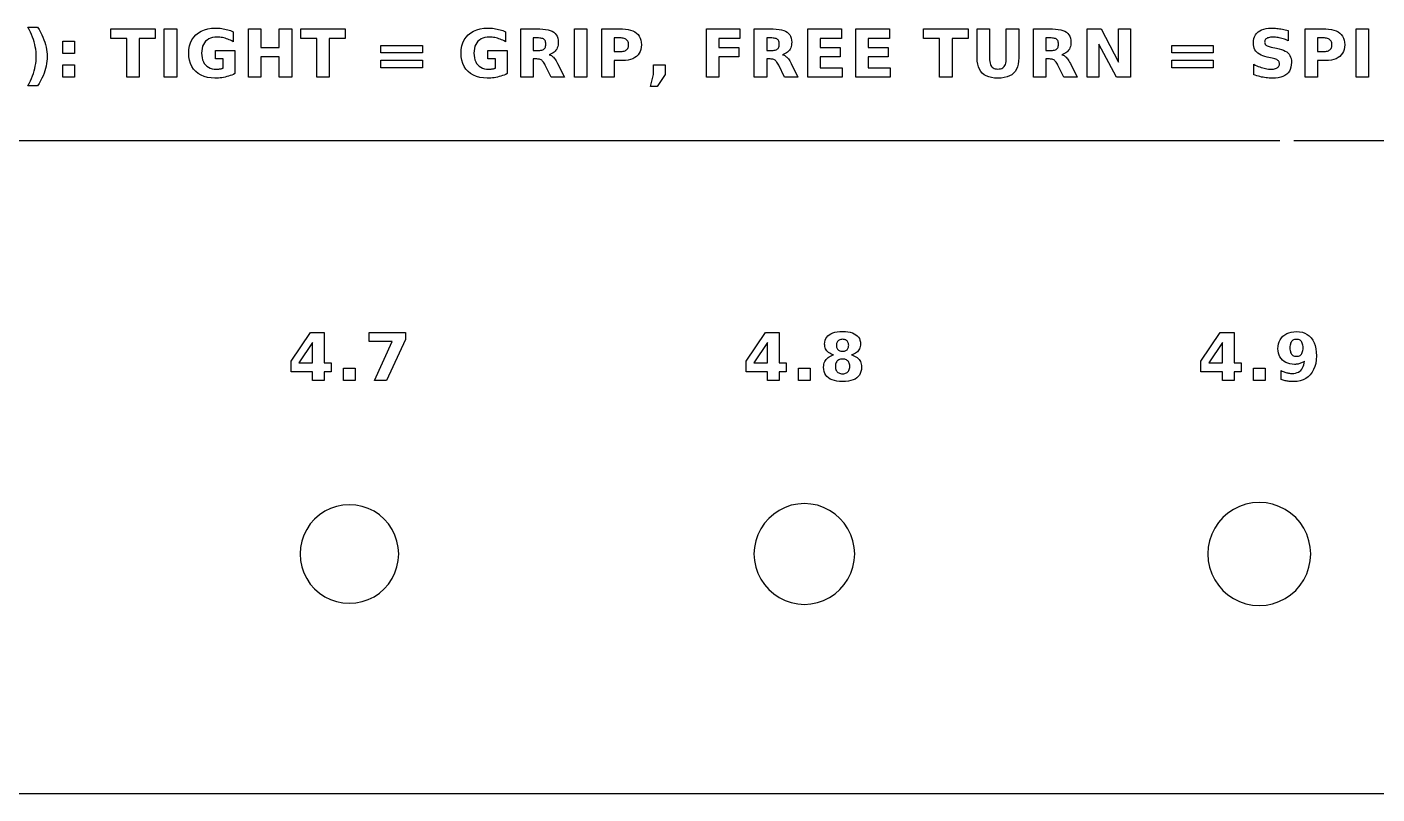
# Model space of a CAD drawing. Header units: millimetres. Extents: x 10 to 256, y 12 to 289.
# Drawn here: x 72.1 to 134.4, y 111.9 to 147.3 of the extents above; entities that cross this region are included whole.
import ezdxf

# ---------------------------------------------------------------- set-up
doc = ezdxf.new("R2010")
doc.units = ezdxf.units.MM
doc.layers.add('CUT', color=1, linetype='CONTINUOUS')
doc.layers.add('ENGRAVE', color=5, linetype='CONTINUOUS')

msp = doc.modelspace()

# ---------------------------------------------------------------- linework, layer by layer
at = {"layer": 'CUT', "color": 1}
for points in [[(11.925, 113.75), (11.925, 142.075), (129.95, 142.075)], [(130.6, 142.075), (202.075, 142.075), (202.075, 111.925), (157.85, 111.925)], [(157.2, 111.925), (11.925, 111.925), (11.925, 113.1)]]:
    msp.add_lwpolyline(points, dxfattribs=at)
for points in [[(89.1973, 122.4112), (89.2554, 122.7031), (89.2748, 123), (89.2554, 123.2969), (89.1973, 123.5888), (89.1017, 123.8705), (88.9701, 124.1374), (88.8048, 124.3848), (88.6086, 124.6086), (88.3848, 124.8048), (88.1374, 124.9701), (87.8705, 125.1017), (87.5888, 125.1973), (87.2969, 125.2554), (87, 125.2748), (86.7031, 125.2554), (86.4112, 125.1973), (86.1295, 125.1017), (85.8626, 124.9701), (85.6152, 124.8048), (85.3914, 124.6086), (85.1952, 124.3848), (85.0299, 124.1374), (84.8983, 123.8705), (84.8027, 123.5888), (84.7446, 123.2969), (84.7252, 123), (84.7446, 122.7031), (84.8027, 122.4112), (84.8983, 122.1295), (85.0299, 121.8626), (85.1952, 121.6152), (85.3914, 121.3914), (85.6152, 121.1952), (85.8626, 121.0299), (86.1295, 120.8983), (86.4112, 120.8027), (86.7031, 120.7446), (87, 120.7252), (87.2969, 120.7446), (87.5888, 120.8027), (87.8705, 120.8983), (88.1374, 121.0299), (88.3848, 121.1952), (88.6086, 121.3914), (88.8048, 121.6152), (88.9701, 121.8626), (89.1017, 122.1295), (89.1973, 122.4112)], [(110.2456, 122.3983), (110.3049, 122.6965), (110.3248, 123), (110.3049, 123.3035), (110.2456, 123.6017), (110.1479, 123.8897), (110.0134, 124.1624), (109.8444, 124.4153), (109.6439, 124.6439), (109.4153, 124.8444), (109.1624, 125.0134), (108.8897, 125.1479), (108.6017, 125.2456), (108.3035, 125.3049), (108, 125.3248), (107.6965, 125.3049), (107.3983, 125.2456), (107.1103, 125.1479), (106.8376, 125.0134), (106.5847, 124.8444), (106.3561, 124.6439), (106.1556, 124.4153), (105.9866, 124.1624), (105.8521, 123.8897), (105.7544, 123.6017), (105.6951, 123.3035), (105.6752, 123), (105.6951, 122.6965), (105.7544, 122.3983), (105.8521, 122.1103), (105.9866, 121.8376), (106.1556, 121.5847), (106.3561, 121.3561), (106.5847, 121.1556), (106.8376, 120.9866), (107.1103, 120.8521), (107.3983, 120.7544), (107.6965, 120.6951), (108, 120.6752), (108.3035, 120.6951), (108.6017, 120.7544), (108.8897, 120.8521), (109.1624, 120.9866), (109.4153, 121.1556), (109.6439, 121.3561), (109.8444, 121.5847), (110.0134, 121.8376), (110.1479, 122.1103), (110.2456, 122.3983)], [(131.2939, 122.3853), (131.3545, 122.69), (131.3748, 123), (131.3545, 123.31), (131.2939, 123.6147), (131.1941, 123.9088), (131.0567, 124.1874), (130.8841, 124.4457), (130.6793, 124.6793), (130.4457, 124.8841), (130.1874, 125.0567), (129.9088, 125.1941), (129.6147, 125.2939), (129.31, 125.3545), (129, 125.3748), (128.69, 125.3545), (128.3853, 125.2939), (128.0912, 125.1941), (127.8126, 125.0567), (127.5543, 124.8841), (127.3207, 124.6793), (127.1159, 124.4457), (126.9433, 124.1874), (126.8059, 123.9088), (126.7061, 123.6147), (126.6455, 123.31), (126.6252, 123), (126.6455, 122.69), (126.7061, 122.3853), (126.8059, 122.0912), (126.9433, 121.8126), (127.1159, 121.5543), (127.3207, 121.3207), (127.5543, 121.1159), (127.8126, 120.9433), (128.0912, 120.8059), (128.3853, 120.7061), (128.69, 120.6455), (129, 120.6252), (129.31, 120.6455), (129.6147, 120.7061), (129.9088, 120.8059), (130.1874, 120.9433), (130.4457, 121.1159), (130.6793, 121.3207), (130.8841, 121.5543), (131.0567, 121.8126), (131.1941, 122.0912), (131.2939, 122.3853)]]:
    msp.add_lwpolyline(points, close=True, dxfattribs=at)
at = {"layer": 'ENGRAVE', "color": 5}
for points in [[(72.4498, 145.2909), (72.479, 145.4036), (72.5029, 145.5157), (72.5214, 145.6274), (72.5347, 145.7385), (72.5426, 145.8492), (72.5453, 145.9593), (72.5426, 146.0695), (72.5347, 146.1801), (72.5214, 146.2911), (72.5029, 146.4026), (72.479, 146.5146), (72.4498, 146.627), (72.4153, 146.7401), (72.3755, 146.854), (72.3305, 146.9688), (72.2801, 147.0845), (72.2244, 147.2011), (72.1634, 147.3185), (72.6065, 147.3185), (72.6788, 147.1975), (72.7446, 147.0782), (72.804, 146.9606), (72.8568, 146.8447), (72.9031, 146.7305), (72.9429, 146.618), (72.9764, 146.5066), (73.0038, 146.3957), (73.0252, 146.2851), (73.0404, 146.1751), (73.0495, 146.0655), (73.0526, 145.9564), (73.0495, 145.8473), (73.0405, 145.7379), (73.0253, 145.6283), (73.0042, 145.5184), (72.9769, 145.4082), (72.9437, 145.2976), (72.904, 145.186), (72.8578, 145.0723), (72.8049, 144.9565), (72.7454, 144.8388), (72.6792, 144.719), (72.6065, 144.5972), (72.1634, 144.5972), (72.2244, 144.7151), (72.2801, 144.8321), (72.3305, 144.9482), (72.3755, 145.0633), (72.4153, 145.1776), (72.4498, 145.2909)], [(76.7225, 146.7933), (75.9824, 146.7933), (75.9824, 147.2275), (78.0354, 147.2275), (78.0354, 146.7933), (77.2969, 146.7933), (77.2969, 145), (76.7225, 145), (76.7225, 146.7933)], [(79.0289, 147.2275), (79.0289, 145), (78.4545, 145), (78.4545, 147.2275), (79.0289, 147.2275)], [(81.2697, 145.009), (81.1922, 144.993), (81.1139, 144.9799), (81.0348, 144.9698), (80.9548, 144.9625), (80.874, 144.9582), (80.7923, 144.9567), (80.6132, 144.9654), (80.447, 144.9913), (80.2936, 145.0345), (80.1531, 145.095), (80.0254, 145.1728), (79.9106, 145.2678), (79.8112, 145.3777), (79.7299, 145.4998), (79.6666, 145.6343), (79.6214, 145.781), (79.5943, 145.9401), (79.5853, 146.1115), (79.5945, 146.2847), (79.6221, 146.4451), (79.6681, 146.5927), (79.7325, 146.7275), (79.8153, 146.8496), (79.9165, 146.959), (80.0337, 147.0533), (80.1645, 147.1305), (80.3089, 147.1906), (80.4669, 147.2335), (80.6385, 147.2592), (80.8236, 147.2678), (80.8972, 147.2666), (80.9698, 147.2632), (81.0413, 147.2574), (81.1118, 147.2492), (81.1812, 147.2388), (81.2496, 147.226), (81.3168, 147.211), (81.3828, 147.1937), (81.4475, 147.1742), (81.5109, 147.1524), (81.573, 147.1284), (81.6338, 147.1022), (81.6338, 146.6412), (81.5717, 146.675), (81.5097, 146.7058), (81.4478, 146.7337), (81.3861, 146.7585), (81.3245, 146.7804), (81.263, 146.7993), (81.2016, 146.8153), (81.1401, 146.8283), (81.0786, 146.8385), (81.017, 146.8457), (80.9554, 146.8501), (80.8938, 146.8515), (80.7838, 146.8462), (80.6825, 146.8302), (80.59, 146.8036), (80.5062, 146.7663), (80.4312, 146.7184), (80.3649, 146.6598), (80.3081, 146.5913), (80.2617, 146.5137), (80.2255, 146.4269), (80.1998, 146.3309), (80.1843, 146.2258), (80.1791, 146.1115), (80.1841, 145.9981), (80.199, 145.8937), (80.2239, 145.7982), (80.2587, 145.7117), (80.3034, 145.6341), (80.3581, 145.5655), (80.422, 145.5066), (80.4942, 145.4585), (80.5749, 145.4211), (80.6638, 145.3944), (80.7612, 145.3783), (80.8669, 145.373), (80.8964, 145.3733), (80.9252, 145.3742), (80.9533, 145.3758), (80.9806, 145.378), (81.0073, 145.3808), (81.0333, 145.3842), (81.0584, 145.3883), (81.0827, 145.3931), (81.1062, 145.3985), (81.1288, 145.4047), (81.1504, 145.4116), (81.1713, 145.4192), (81.1713, 145.8519), (80.8207, 145.8519), (80.8207, 146.2368), (81.7158, 146.2368), (81.7158, 145.1656), (81.6438, 145.1322), (81.5708, 145.1018), (81.4969, 145.0742), (81.4221, 145.0496), (81.3464, 145.0278), (81.2697, 145.009)], [(84.3401, 145), (83.7657, 145), (83.7657, 145.9444), (82.9183, 145.9444), (82.9183, 145), (82.3438, 145), (82.3438, 147.2275), (82.9183, 147.2275), (82.9183, 146.3786), (83.7657, 146.3786), (83.7657, 147.2275), (84.3401, 147.2275), (84.3401, 145)], [(85.4977, 146.7933), (84.7577, 146.7933), (84.7577, 147.2275), (86.8107, 147.2275), (86.8107, 146.7933), (86.0722, 146.7933), (86.0722, 145), (85.4977, 145), (85.4977, 146.7933)], [(93.8404, 145.009), (93.7629, 144.993), (93.6845, 144.9799), (93.6054, 144.9698), (93.5254, 144.9625), (93.4446, 144.9582), (93.3629, 144.9567), (93.1839, 144.9654), (93.0176, 144.9913), (92.8642, 145.0345), (92.7237, 145.095), (92.596, 145.1728), (92.4812, 145.2678), (92.3818, 145.3777), (92.3005, 145.4998), (92.2372, 145.6343), (92.1921, 145.781), (92.165, 145.9401), (92.1559, 146.1115), (92.1651, 146.2847), (92.1927, 146.4451), (92.2387, 146.5927), (92.3031, 146.7275), (92.3859, 146.8496), (92.4872, 146.959), (92.6044, 147.0533), (92.7352, 147.1305), (92.8795, 147.1906), (93.0375, 147.2335), (93.2091, 147.2592), (93.3943, 147.2678), (93.4679, 147.2666), (93.5404, 147.2632), (93.6119, 147.2574), (93.6824, 147.2492), (93.7518, 147.2388), (93.8202, 147.226), (93.8875, 147.211), (93.9534, 147.1937), (94.0181, 147.1742), (94.0815, 147.1524), (94.1436, 147.1284), (94.2044, 147.1022), (94.2044, 146.6412), (94.1423, 146.675), (94.0803, 146.7058), (94.0185, 146.7337), (93.9567, 146.7585), (93.8951, 146.7804), (93.8337, 146.7993), (93.7722, 146.8153), (93.7107, 146.8283), (93.6492, 146.8385), (93.5876, 146.8457), (93.526, 146.8501), (93.4644, 146.8515), (93.3544, 146.8462), (93.2531, 146.8302), (93.1606, 146.8036), (93.0768, 146.7663), (93.0018, 146.7184), (92.9355, 146.6598), (92.8787, 146.5913), (92.8323, 146.5137), (92.7962, 146.4269), (92.7704, 146.3309), (92.7549, 146.2258), (92.7497, 146.1115), (92.7547, 145.9981), (92.7696, 145.8937), (92.7945, 145.7982), (92.8293, 145.7117), (92.8741, 145.6341), (92.9288, 145.5655), (92.9926, 145.5066), (93.0649, 145.4585), (93.1455, 145.4211), (93.2345, 145.3944), (93.3318, 145.3783), (93.4375, 145.373), (93.467, 145.3733), (93.4958, 145.3742), (93.5239, 145.3758), (93.5513, 145.378), (93.5779, 145.3808), (93.6039, 145.3842), (93.6291, 145.3883), (93.6534, 145.3931), (93.6768, 145.3985), (93.6994, 145.4047), (93.7211, 145.4116), (93.7419, 145.4192), (93.7419, 145.8519), (93.3913, 145.8519), (93.3913, 146.2368), (94.2865, 146.2368), (94.2865, 145.1656), (94.2144, 145.1322), (94.1414, 145.1018), (94.0675, 145.0742), (93.9927, 145.0496), (93.917, 145.0278), (93.8404, 145.009)], [(96.0591, 147.2111), (96.1731, 147.1906), (96.2742, 147.1619), (96.3621, 147.1249), (96.437, 147.0798), (96.4997, 147.0258), (96.551, 146.9623), (96.5909, 146.8892), (96.6194, 146.8066), (96.6365, 146.7145), (96.6422, 146.6128), (96.6392, 146.5414), (96.6303, 146.4744), (96.6155, 146.4118), (96.5948, 146.3535), (96.5681, 146.2997), (96.5355, 146.2503), (96.4969, 146.2051), (96.4524, 146.1641), (96.4018, 146.1272), (96.3452, 146.0944), (96.2826, 146.0658), (96.214, 146.0414), (96.2526, 146.0306), (96.2898, 146.0159), (96.3257, 145.9976), (96.3602, 145.9754), (96.3933, 145.9495), (96.4251, 145.9198), (96.4562, 145.8855), (96.4875, 145.8458), (96.5189, 145.8006), (96.5504, 145.75), (96.5821, 145.694), (96.6138, 145.6326), (96.9256, 145), (96.3139, 145), (96.0424, 145.5535), (96.015, 145.6063), (95.9874, 145.6532), (95.9598, 145.6941), (95.932, 145.7292), (95.9041, 145.7585), (95.876, 145.7818), (95.8464, 145.8005), (95.8136, 145.8158), (95.7778, 145.8277), (95.7388, 145.8362), (95.6967, 145.8413), (95.6515, 145.843), (95.4889, 145.843), (95.4889, 145), (94.9145, 145), (94.9145, 147.2275), (95.7917, 147.2275), (95.9319, 147.2234), (96.0591, 147.2111)], [(97.9639, 145), (97.3895, 145), (97.3895, 147.2275), (97.9639, 147.2275), (97.9639, 145)], [(100.2547, 147.0388), (100.3243, 146.9714), (100.3811, 146.8951), (100.4254, 146.8099), (100.457, 146.7158), (100.4759, 146.6128), (100.4823, 146.5009), (100.4759, 146.3885), (100.457, 146.2852), (100.4254, 146.1908), (100.3811, 146.1054), (100.3243, 146.029), (100.2547, 145.9616), (100.1734, 145.9039), (100.0811, 145.8567), (99.9778, 145.82), (99.8635, 145.7938), (99.7382, 145.7781), (99.602, 145.7728), (99.223, 145.7728), (99.223, 145), (98.6486, 145), (98.6486, 147.2275), (99.602, 147.2275), (99.7382, 147.2223), (99.8635, 147.2065), (99.9778, 147.1803), (100.0811, 147.1436), (100.1734, 147.0964), (100.2547, 147.0388)], [(104.9712, 145.9444), (104.0537, 145.9444), (104.0537, 145), (103.4793, 145), (103.4793, 147.2275), (105.0294, 147.2275), (105.0294, 146.7933), (104.0537, 146.7933), (104.0537, 146.3786), (104.9712, 146.3786), (104.9712, 145.9444)], [(106.8334, 147.2111), (106.9474, 147.1906), (107.0484, 147.1619), (107.1364, 147.1249), (107.2113, 147.0798), (107.274, 147.0258), (107.3253, 146.9623), (107.3652, 146.8892), (107.3937, 146.8066), (107.4108, 146.7145), (107.4165, 146.6128), (107.4135, 146.5414), (107.4046, 146.4744), (107.3898, 146.4118), (107.3691, 146.3535), (107.3424, 146.2997), (107.3098, 146.2503), (107.2712, 146.2051), (107.2267, 146.1641), (107.1761, 146.1272), (107.1195, 146.0944), (107.0569, 146.0658), (106.9883, 146.0414), (107.0269, 146.0306), (107.0641, 146.0159), (107.1, 145.9976), (107.1345, 145.9754), (107.1676, 145.9495), (107.1994, 145.9198), (107.2305, 145.8855), (107.2618, 145.8458), (107.2932, 145.8006), (107.3247, 145.75), (107.3564, 145.694), (107.3881, 145.6326), (107.6999, 145), (107.0882, 145), (106.8167, 145.5535), (106.7893, 145.6063), (106.7617, 145.6532), (106.7341, 145.6941), (106.7063, 145.7292), (106.6784, 145.7585), (106.6503, 145.7818), (106.6207, 145.8005), (106.5879, 145.8158), (106.5521, 145.8277), (106.5131, 145.8362), (106.471, 145.8413), (106.4258, 145.843), (106.2632, 145.843), (106.2632, 145), (105.6888, 145), (105.6888, 147.2275), (106.566, 147.2275), (106.7062, 147.2234), (106.8334, 147.2111)], [(109.6558, 145.9444), (108.7382, 145.9444), (108.7382, 145.4342), (109.7468, 145.4342), (109.7468, 145), (108.1638, 145), (108.1638, 147.2275), (109.714, 147.2275), (109.714, 146.7933), (108.7382, 146.7933), (108.7382, 146.3786), (109.6558, 146.3786), (109.6558, 145.9444)], [(111.8653, 145.9444), (110.9477, 145.9444), (110.9477, 145.4342), (111.9563, 145.4342), (111.9563, 145), (110.3733, 145), (110.3733, 147.2275), (111.9235, 147.2275), (111.9235, 146.7933), (110.9477, 146.7933), (110.9477, 146.3786), (111.8653, 146.3786), (111.8653, 145.9444)], [(114.2432, 145), (114.2432, 146.7933), (113.5032, 146.7933), (113.5032, 147.2275), (115.5562, 147.2275), (115.5562, 146.7933), (114.8177, 146.7933), (114.8177, 145), (114.2432, 145)], [(116.5898, 145.5941), (116.6124, 145.5415), (116.64, 145.4976), (116.6732, 145.4613), (116.7128, 145.4317), (116.7588, 145.4086), (116.8111, 145.3921), (116.8697, 145.3823), (116.9346, 145.379), (117.0001, 145.3823), (117.0591, 145.3921), (117.1116, 145.4086), (117.1578, 145.4317), (117.1975, 145.4613), (117.2308, 145.4976), (117.2584, 145.5415), (117.2809, 145.5941), (117.2985, 145.6555), (117.311, 145.7257), (117.3186, 145.8046), (117.3211, 145.8922), (117.3211, 147.2275), (117.8955, 147.2275), (117.8955, 145.8922), (117.8889, 145.7413), (117.8691, 145.6038), (117.8362, 145.4797), (117.79, 145.369), (117.7307, 145.2718), (117.6582, 145.188), (117.5723, 145.1173), (117.4724, 145.0595), (117.3587, 145.0145), (117.2312, 144.9824), (117.0898, 144.9632), (116.9346, 144.9567), (116.7799, 144.9632), (116.6389, 144.9824), (116.5117, 145.0145), (116.3982, 145.0595), (116.2985, 145.1173), (116.2125, 145.188), (116.14, 145.2718), (116.0807, 145.369), (116.0346, 145.4797), (116.0017, 145.6038), (115.9819, 145.7413), (115.9753, 145.8922), (115.9753, 147.2275), (116.5497, 147.2275), (116.5497, 145.8922), (116.5522, 145.8046), (116.5597, 145.7257), (116.5723, 145.6555), (116.5898, 145.5941)], [(119.8373, 147.1906), (119.9384, 147.1619), (120.0263, 147.1249), (120.1012, 147.0798), (120.1639, 147.0258), (120.2152, 146.9623), (120.2551, 146.8892), (120.2836, 146.8066), (120.3007, 146.7145), (120.3064, 146.6128), (120.3034, 146.5414), (120.2945, 146.4744), (120.2797, 146.4118), (120.259, 146.3535), (120.2323, 146.2997), (120.1997, 146.2503), (120.1611, 146.2051), (120.1166, 146.1641), (120.066, 146.1272), (120.0094, 146.0944), (119.9468, 146.0658), (119.8782, 146.0414), (119.9168, 146.0306), (119.954, 146.0159), (119.9899, 145.9976), (120.0244, 145.9754), (120.0575, 145.9495), (120.0893, 145.9198), (120.1204, 145.8855), (120.1517, 145.8458), (120.1831, 145.8006), (120.2146, 145.75), (120.2463, 145.694), (120.278, 145.6326), (120.5898, 145), (119.9781, 145), (119.7066, 145.5535), (119.6792, 145.6063), (119.6516, 145.6532), (119.624, 145.6941), (119.5962, 145.7292), (119.5683, 145.7585), (119.5402, 145.7818), (119.5106, 145.8005), (119.4778, 145.8158), (119.442, 145.8277), (119.403, 145.8362), (119.3609, 145.8413), (119.3157, 145.843), (119.1531, 145.843), (119.1531, 145), (118.5787, 145), (118.5787, 147.2275), (119.456, 147.2275), (119.5961, 147.2234), (119.7233, 147.2111), (119.8373, 147.1906)], [(122.4084, 145), (121.5983, 146.5278), (121.5983, 145), (121.0537, 145), (121.0537, 147.2275), (121.6953, 147.2275), (122.5054, 145.6997), (122.5054, 147.2275), (123.05, 147.2275), (123.05, 145), (122.4084, 145)], [(130.0971, 146.7774), (130.0382, 146.7947), (129.9797, 146.8098), (129.9221, 146.8225), (129.8655, 146.833), (129.81, 146.8411), (129.7556, 146.8469), (129.7022, 146.8504), (129.65, 146.8515), (129.5843, 146.85), (129.5247, 146.8452), (129.471, 146.8374), (129.4232, 146.8263), (129.3814, 146.8122), (129.3456, 146.7948), (129.3155, 146.7742), (129.2909, 146.7501), (129.2718, 146.7225), (129.2581, 146.6914), (129.2499, 146.6568), (129.2472, 146.6188), (129.249, 146.59), (129.2545, 146.5635), (129.2638, 146.5392), (129.2767, 146.517), (129.2933, 146.497), (129.3135, 146.4793), (129.3387, 146.463), (129.3698, 146.4475), (129.407, 146.4329), (129.4501, 146.4189), (129.4993, 146.4058), (129.5545, 146.3935), (129.7992, 146.3443), (129.9171, 146.3172), (130.023, 146.2859), (130.117, 146.2503), (130.199, 146.2103), (130.2692, 146.1661), (130.3273, 146.1175), (130.3752, 146.0632), (130.4144, 146.0018), (130.4448, 145.9332), (130.4666, 145.8576), (130.4796, 145.7747), (130.484, 145.6848), (130.4779, 145.5672), (130.4597, 145.4601), (130.4294, 145.3635), (130.3869, 145.2773), (130.3322, 145.2017), (130.2654, 145.1365), (130.1862, 145.0816), (130.0941, 145.0366), (129.9892, 145.0017), (129.8715, 144.9767), (129.7411, 144.9617), (129.5978, 144.9567), (129.5271, 144.9579), (129.4564, 144.9612), (129.3855, 144.9668), (129.3146, 144.9746), (129.2436, 144.9847), (129.1726, 144.997), (129.1014, 145.0115), (129.0303, 145.0282), (128.9592, 145.047), (128.8881, 145.068), (128.817, 145.0911), (128.7459, 145.1164), (128.7459, 145.6013), (128.8166, 145.565), (128.8865, 145.5319), (128.9557, 145.5019), (129.024, 145.4749), (129.0916, 145.4511), (129.1584, 145.4304), (129.2244, 145.4129), (129.2896, 145.3985), (129.354, 145.3874), (129.4177, 145.3794), (129.4805, 145.3746), (129.5426, 145.373), (129.6028, 145.3747), (129.6581, 145.38), (129.7085, 145.3887), (129.7541, 145.4008), (129.7948, 145.4165), (129.8305, 145.4357), (129.8611, 145.458), (129.8861, 145.4834), (129.9055, 145.5117), (129.9194, 145.5431), (129.9277, 145.5774), (129.9305, 145.6147), (129.9286, 145.6482), (129.9229, 145.679), (129.9135, 145.7072), (129.9003, 145.7327), (129.8833, 145.7556), (129.8626, 145.7758), (129.8362, 145.7944), (129.8023, 145.8123), (129.761, 145.8295), (129.7121, 145.8461), (129.6557, 145.862), (129.5918, 145.8773), (129.3695, 145.9265), (129.2631, 145.9527), (129.1667, 145.9837), (129.0802, 146.0194), (129.0038, 146.0598), (128.9373, 146.1049), (128.8809, 146.1548), (128.8337, 146.21), (128.7951, 146.2713), (128.7651, 146.3387), (128.7436, 146.4121), (128.7307, 146.4915), (128.7265, 146.577), (128.7324, 146.6836), (128.7503, 146.7817), (128.7802, 146.8713), (128.8219, 146.9523), (128.8757, 147.0248), (128.9413, 147.0888), (129.0181, 147.1435), (129.1054, 147.1882), (129.2031, 147.223), (129.3113, 147.2479), (129.4299, 147.2628), (129.559, 147.2678), (129.6204, 147.267), (129.6825, 147.2647), (129.7451, 147.2609), (129.8083, 147.2555), (129.8721, 147.2486), (129.9364, 147.2402), (130.0015, 147.2302), (130.0672, 147.2187), (130.1338, 147.2057), (130.201, 147.1911), (130.269, 147.175), (130.3378, 147.1574), (130.3378, 146.6859), (130.2769, 146.7122), (130.2164, 146.7362), (130.1565, 146.7579), (130.0971, 146.7774)], [(132.7166, 147.0388), (132.7861, 146.9714), (132.843, 146.8951), (132.8873, 146.8099), (132.9189, 146.7158), (132.9378, 146.6128), (132.9441, 146.5009), (132.9378, 146.3885), (132.9189, 146.2852), (132.8873, 146.1908), (132.843, 146.1054), (132.7861, 146.029), (132.7166, 145.9616), (132.6353, 145.9039), (132.543, 145.8567), (132.4397, 145.82), (132.3254, 145.7938), (132.2001, 145.7781), (132.0639, 145.7728), (131.6849, 145.7728), (131.6849, 145), (131.1105, 145), (131.1105, 147.2275), (132.0639, 147.2275), (132.2001, 147.2223), (132.3254, 147.2065), (132.4397, 147.1803), (132.543, 147.1436), (132.6353, 147.0964), (132.7166, 147.0388)], [(134.0466, 145), (133.4722, 145), (133.4722, 147.2275), (134.0466, 147.2275), (134.0466, 145)], [(74.3176, 146.0936), (73.779, 146.0936), (73.779, 146.671), (74.3176, 146.671), (74.3176, 146.0936)], [(90.3718, 146.122), (88.4591, 146.122), (88.4591, 146.4726), (90.3718, 146.4726), (90.3718, 146.122)], [(95.9894, 146.307), (96.0134, 146.3317), (96.0329, 146.3613), (96.0482, 146.3957), (96.0591, 146.4349), (96.0656, 146.479), (96.0678, 146.5278), (96.0656, 146.5761), (96.0591, 146.6196), (96.0482, 146.6583), (96.0329, 146.6922), (96.0134, 146.7213), (95.9894, 146.7456), (95.9605, 146.7657), (95.9259, 146.7821), (95.8856, 146.7948), (95.8396, 146.804), (95.7879, 146.8094), (95.7306, 146.8113), (95.4889, 146.8113), (95.4889, 146.2398), (95.7306, 146.2398), (95.7879, 146.2417), (95.8396, 146.2473), (95.8856, 146.2566), (95.9259, 146.2697), (95.9605, 146.2865), (95.9894, 146.307)], [(99.7665, 146.2456), (99.7989, 146.2704), (99.8268, 146.2994), (99.8495, 146.3322), (99.8672, 146.3687), (99.8798, 146.409), (99.8874, 146.4531), (99.89, 146.5009), (99.8874, 146.5487), (99.8798, 146.5928), (99.8672, 146.633), (99.8495, 146.6693), (99.8268, 146.7019), (99.7989, 146.7307), (99.7665, 146.7553), (99.7298, 146.7754), (99.6889, 146.7911), (99.6438, 146.8023), (99.5944, 146.809), (99.5408, 146.8113), (99.223, 146.8113), (99.223, 146.1891), (99.5408, 146.1891), (99.5944, 146.1914), (99.6438, 146.1981), (99.6889, 146.2094), (99.7298, 146.2252), (99.7665, 146.2456)], [(106.7637, 146.307), (106.7877, 146.3317), (106.8072, 146.3613), (106.8225, 146.3957), (106.8334, 146.4349), (106.8399, 146.479), (106.8421, 146.5278), (106.8399, 146.5761), (106.8334, 146.6196), (106.8225, 146.6583), (106.8072, 146.6922), (106.7877, 146.7213), (106.7637, 146.7456), (106.7348, 146.7657), (106.7002, 146.7821), (106.6599, 146.7948), (106.6139, 146.804), (106.5622, 146.8094), (106.5049, 146.8113), (106.2632, 146.8113), (106.2632, 146.2398), (106.5049, 146.2398), (106.5622, 146.2417), (106.6139, 146.2473), (106.6599, 146.2566), (106.7002, 146.2697), (106.7348, 146.2865), (106.7637, 146.307)], [(119.6776, 146.3317), (119.6972, 146.3613), (119.7124, 146.3957), (119.7233, 146.4349), (119.7298, 146.479), (119.732, 146.5278), (119.7298, 146.5761), (119.7233, 146.6196), (119.7124, 146.6583), (119.6972, 146.6922), (119.6776, 146.7213), (119.6536, 146.7456), (119.6247, 146.7657), (119.5901, 146.7821), (119.5498, 146.7948), (119.5038, 146.804), (119.4521, 146.8094), (119.3948, 146.8113), (119.1531, 146.8113), (119.1531, 146.2398), (119.3948, 146.2398), (119.4521, 146.2417), (119.5038, 146.2473), (119.5498, 146.2566), (119.5901, 146.2697), (119.6247, 146.2865), (119.6536, 146.307), (119.6776, 146.3317)], [(126.8752, 146.122), (124.9625, 146.122), (124.9625, 146.4726), (126.8752, 146.4726), (126.8752, 146.122)], [(132.2284, 146.2456), (132.2608, 146.2704), (132.2886, 146.2994), (132.3114, 146.3322), (132.3291, 146.3687), (132.3417, 146.409), (132.3493, 146.4531), (132.3518, 146.5009), (132.3493, 146.5487), (132.3417, 146.5928), (132.3291, 146.633), (132.3114, 146.6693), (132.2886, 146.7019), (132.2608, 146.7307), (132.2284, 146.7553), (132.1917, 146.7754), (132.1508, 146.7911), (132.1057, 146.8023), (132.0563, 146.809), (132.0027, 146.8113), (131.6849, 146.8113), (131.6849, 146.1891), (132.0027, 146.1891), (132.0563, 146.1914), (132.1057, 146.1981), (132.1508, 146.2094), (132.1917, 146.2252), (132.2284, 146.2456)], [(74.3176, 145), (73.779, 145), (73.779, 145.5774), (74.3176, 145.5774), (74.3176, 145)], [(90.3718, 145.7937), (90.3718, 145.4401), (88.4591, 145.4401), (88.4591, 145.7937), (90.3718, 145.7937)], [(101.0416, 145.5774), (101.5787, 145.5774), (101.5787, 145.1223), (101.2102, 144.5658), (100.8924, 144.5658), (101.0416, 145.1223), (101.0416, 145.5774)], [(126.8752, 145.4401), (124.9625, 145.4401), (124.9625, 145.7937), (126.8752, 145.7937), (126.8752, 145.4401)], [(86.1572, 131.8221), (86.1572, 131.4058), (85.8394, 131.4058), (85.8394, 131), (85.2963, 131), (85.2963, 131.4058), (84.3086, 131.4058), (84.3086, 131.8982), (85.2008, 133.2275), (85.8394, 133.2275), (85.8394, 131.8221), (86.1572, 131.8221)], [(85.2963, 132.7546), (84.6667, 131.8221), (85.2963, 131.8221), (85.2963, 132.7546)], [(89.5855, 132.9038), (88.7171, 131), (88.1576, 131), (88.9797, 132.8053), (87.907, 132.8053), (87.907, 133.2275), (89.5855, 133.2275), (89.5855, 132.9038)], [(107.1572, 131.8221), (107.1572, 131.4058), (106.8394, 131.4058), (106.8394, 131), (106.2963, 131), (106.2963, 131.4058), (105.3086, 131.4058), (105.3086, 131.8982), (106.2008, 133.2275), (106.8394, 133.2275), (106.8394, 131.8221), (107.1572, 131.8221)], [(106.2963, 132.7546), (105.6667, 131.8221), (106.2963, 131.8221), (106.2963, 132.7546)], [(109.121, 132.2969), (109.0784, 132.3337), (109.0413, 132.3741), (109.0098, 132.4181), (108.9841, 132.4656), (108.9641, 132.5166), (108.9498, 132.571), (108.9412, 132.629), (108.9383, 132.6904), (108.9442, 132.7807), (108.9617, 132.8635), (108.9909, 132.9388), (109.0318, 133.0067), (109.0844, 133.0671), (109.1487, 133.1201), (109.2243, 133.1652), (109.3108, 133.2021), (109.4083, 133.2309), (109.5167, 133.2514), (109.6361, 133.2637), (109.7664, 133.2678), (109.8958, 133.2637), (110.0144, 133.2515), (110.1222, 133.2311), (110.2193, 133.2025), (110.3056, 133.1657), (110.3811, 133.1208), (110.4453, 133.0681), (110.4979, 133.0077), (110.5388, 132.9397), (110.5681, 132.8642), (110.5856, 132.7811), (110.5914, 132.6904), (110.5886, 132.629), (110.5799, 132.571), (110.5655, 132.5166), (110.5453, 132.4656), (110.5194, 132.4181), (110.4877, 132.3741), (110.4504, 132.3337), (110.4076, 132.2969), (110.3592, 132.2637), (110.3054, 132.2342), (110.246, 132.2083), (110.1811, 132.1861), (110.2536, 132.1631), (110.32, 132.1356), (110.3801, 132.1039), (110.4341, 132.0678), (110.4819, 132.0273), (110.5235, 131.9825), (110.5589, 131.9334), (110.5878, 131.8803), (110.6103, 131.823), (110.6263, 131.7617), (110.636, 131.6962), (110.6392, 131.6266), (110.6331, 131.5207), (110.6147, 131.4238), (110.5842, 131.3359), (110.5414, 131.257), (110.4864, 131.187), (110.4191, 131.1261), (110.3398, 131.0743), (110.2488, 131.032), (110.1459, 130.9991), (110.0312, 130.9755), (109.9047, 130.9614), (109.7664, 130.9567), (109.6276, 130.9614), (109.5006, 130.9755), (109.3854, 130.9991), (109.282, 131.032), (109.1904, 131.0743), (109.1107, 131.1261), (109.043, 131.187), (108.9876, 131.257), (108.9445, 131.3359), (108.9137, 131.4238), (108.8952, 131.5207), (108.8891, 131.6266), (108.8923, 131.6962), (108.9019, 131.7617), (108.918, 131.823), (108.9405, 131.8803), (108.9694, 131.9334), (109.0047, 131.9825), (109.0464, 132.0273), (109.0942, 132.0678), (109.1481, 132.1039), (109.2083, 132.1356), (109.2746, 132.1631), (109.3471, 132.1861), (109.2823, 132.2083), (109.223, 132.2342), (109.1692, 132.2637), (109.121, 132.2969)], [(109.4999, 132.5147), (109.5142, 132.4824), (109.5327, 132.4534), (109.5553, 132.4278), (109.5816, 132.4059), (109.6115, 132.388), (109.645, 132.3741), (109.6819, 132.3642), (109.7224, 132.3582), (109.7664, 132.3562), (109.8094, 132.3582), (109.8491, 132.3642), (109.8854, 132.3741), (109.9182, 132.388), (109.9477, 132.4059), (109.9738, 132.4278), (109.9961, 132.4534), (110.0144, 132.4824), (110.0286, 132.5147), (110.0387, 132.5505), (110.0448, 132.5897), (110.0469, 132.6322), (110.0448, 132.6748), (110.0387, 132.7139), (110.0286, 132.7495), (110.0144, 132.7817), (109.9961, 132.8105), (109.9738, 132.8359), (109.9477, 132.8575), (109.9182, 132.8752), (109.8854, 132.889), (109.8491, 132.8989), (109.8094, 132.9048), (109.7664, 132.9067), (109.7224, 132.9047), (109.6819, 132.8988), (109.645, 132.8888), (109.6115, 132.8749), (109.5816, 132.857), (109.5553, 132.8351), (109.5327, 132.8096), (109.5142, 132.7807), (109.4999, 132.7486), (109.4896, 132.7131), (109.4835, 132.6743), (109.4814, 132.6322), (109.4835, 132.5897), (109.4896, 132.5505), (109.4999, 132.5147)], [(128.1572, 131.8221), (128.1572, 131.4058), (127.8394, 131.4058), (127.8394, 131), (127.2963, 131), (127.2963, 131.4058), (126.3086, 131.4058), (126.3086, 131.8982), (127.2008, 133.2275), (127.8394, 133.2275), (127.8394, 131.8221), (128.1572, 131.8221)], [(127.2963, 132.7546), (126.6667, 131.8221), (127.2963, 131.8221), (127.2963, 132.7546)], [(130.0986, 131.4218), (130.1427, 131.4049), (130.1862, 131.3897), (130.2289, 131.3764), (130.271, 131.3648), (130.3127, 131.355), (130.3543, 131.347), (130.3956, 131.3407), (130.4368, 131.3363), (130.4778, 131.3336), (130.5187, 131.3327), (130.6011, 131.3367), (130.6772, 131.3485), (130.747, 131.3683), (130.8105, 131.396), (130.8677, 131.4317), (130.9186, 131.4752), (130.963, 131.5265), (131.0009, 131.5855), (131.0323, 131.6522), (131.0571, 131.7265), (131.0754, 131.8085), (131.0871, 131.8982), (131.053, 131.8743), (131.018, 131.8526), (130.9823, 131.8329), (130.9459, 131.8153), (130.9087, 131.7997), (130.8708, 131.7863), (130.832, 131.7749), (130.7921, 131.7655), (130.7511, 131.7583), (130.709, 131.7531), (130.6659, 131.75), (130.6217, 131.749), (130.5114, 131.7545), (130.4085, 131.7711), (130.313, 131.7988), (130.2248, 131.8375), (130.1439, 131.8873), (130.0704, 131.9481), (130.0063, 132.018), (129.9539, 132.0949), (129.9132, 132.1788), (129.884, 132.2697), (129.8666, 132.3677), (129.8607, 132.4726), (129.8672, 132.5885), (129.8867, 132.6964), (129.9191, 132.7963), (129.9645, 132.8883), (130.0229, 132.9724), (130.0942, 133.0485), (130.1765, 133.1146), (130.2676, 133.1687), (130.3675, 133.2107), (130.4762, 133.2408), (130.5937, 133.2588), (130.7201, 133.2648), (130.8599, 133.2566), (130.9887, 133.2322), (131.1065, 133.1913), (131.2135, 133.1342), (131.3095, 133.0607), (131.3945, 132.9709), (131.4674, 132.8662), (131.5271, 132.7479), (131.5735, 132.6162), (131.6067, 132.4709), (131.6266, 132.3121), (131.6332, 132.1399), (131.6255, 131.9624), (131.6022, 131.7981), (131.5635, 131.647), (131.5092, 131.5089), (131.4395, 131.384), (131.3542, 131.2723), (131.2554, 131.1759), (131.1452, 131.097), (131.0234, 131.0356), (130.89, 130.9918), (130.7452, 130.9655), (130.5888, 130.9567), (130.537, 130.9574), (130.4859, 130.9593), (130.4355, 130.9625), (130.3859, 130.967), (130.3371, 130.9728), (130.2889, 130.9799), (130.2414, 130.9882), (130.1941, 130.9978), (130.1472, 131.0088), (130.1006, 131.021), (130.0544, 131.0345), (130.0085, 131.0492), (130.0085, 131.461), (130.0539, 131.4405), (130.0986, 131.4218)], [(130.8492, 132.1464), (130.8849, 132.1654), (130.9165, 132.1898), (130.9439, 132.2197), (130.9672, 132.255), (130.9862, 132.2957), (131.001, 132.3418), (131.0116, 132.3934), (131.0179, 132.4504), (131.02, 132.5129), (131.0179, 132.5749), (131.0116, 132.6316), (131.001, 132.6829), (130.9862, 132.729), (130.9672, 132.7698), (130.9439, 132.8053), (130.9165, 132.8354), (130.8849, 132.86), (130.8492, 132.8791), (130.8093, 132.8928), (130.7653, 132.901), (130.7171, 132.9038), (130.669, 132.901), (130.625, 132.8928), (130.5851, 132.8791), (130.5494, 132.86), (130.5178, 132.8354), (130.4904, 132.8053), (130.4671, 132.7698), (130.4481, 132.729), (130.4333, 132.6829), (130.4227, 132.6316), (130.4164, 132.5749), (130.4143, 132.5129), (130.4164, 132.4504), (130.4227, 132.3934), (130.4333, 132.3418), (130.4481, 132.2957), (130.4671, 132.255), (130.4904, 132.2197), (130.5178, 132.1898), (130.5494, 132.1654), (130.5851, 132.1464), (130.625, 132.1328), (130.669, 132.1247), (130.7171, 132.122), (130.7653, 132.1247), (130.8093, 132.1328), (130.8492, 132.1464)], [(87.2686, 131.5774), (87.2686, 131), (86.7314, 131), (86.7314, 131.5774), (87.2686, 131.5774)], [(108.2686, 131.5774), (108.2686, 131), (107.7314, 131), (107.7314, 131.5774), (108.2686, 131.5774)], [(109.5847, 131.9575), (109.5496, 131.9355), (109.5187, 131.9086), (109.4923, 131.8772), (109.4706, 131.8415), (109.4538, 131.8016), (109.4418, 131.7574), (109.4346, 131.7091), (109.4322, 131.6565), (109.4346, 131.6039), (109.4418, 131.5556), (109.4538, 131.5116), (109.4706, 131.4718), (109.4923, 131.4363), (109.5187, 131.4051), (109.5496, 131.3784), (109.5847, 131.3566), (109.6239, 131.3396), (109.6672, 131.3275), (109.7147, 131.3202), (109.7664, 131.3178), (109.8175, 131.3202), (109.8645, 131.3275), (109.9074, 131.3396), (109.9461, 131.3566), (109.9806, 131.3784), (110.0111, 131.4051), (110.037, 131.4363), (110.0583, 131.4718), (110.0748, 131.5116), (110.0867, 131.5556), (110.0937, 131.6039), (110.0961, 131.6565), (110.0937, 131.7095), (110.0867, 131.7582), (110.0748, 131.8025), (110.0583, 131.8425), (110.037, 131.8781), (110.0111, 131.9094), (109.9806, 131.936), (109.9461, 131.9578), (109.9074, 131.9748), (109.8645, 131.9869), (109.8175, 131.9942), (109.7664, 131.9966), (109.7147, 131.9942), (109.6672, 131.9869), (109.6239, 131.9746), (109.5847, 131.9575)], [(129.2686, 131.5774), (129.2686, 131), (128.7314, 131), (128.7314, 131.5774), (129.2686, 131.5774)]]:
    msp.add_lwpolyline(points, close=True, dxfattribs=at)

doc.saveas('drawing.dxf')
